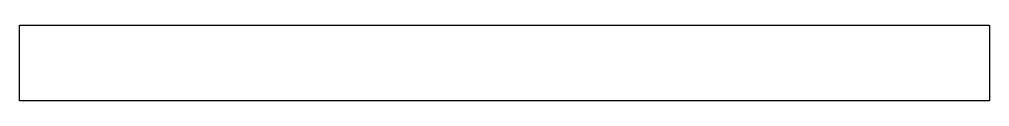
# Model space of a CAD drawing. Header units: millimetres. Extents: x 389 to 556, y 443 to 456.
import ezdxf

# ---------------------------------------------------------------- set-up
doc = ezdxf.new("R2010")
doc.units = ezdxf.units.MM
doc.header["$MEASUREMENT"] = 0
doc.layers.get('0').update_dxf_attribs({"lineweight": 0})

msp = doc.modelspace()

# ---------------------------------------------------------------- linework, layer by layer
at = {"color": 18, "lineweight": 25, "true_color": 0x000000}
msp.add_lwpolyline([(388.56, 455.59), (555.56, 455.59), (555.56, 442.59), (388.56, 442.59)], close=True, dxfattribs=at)

doc.saveas('drawing.dxf')
